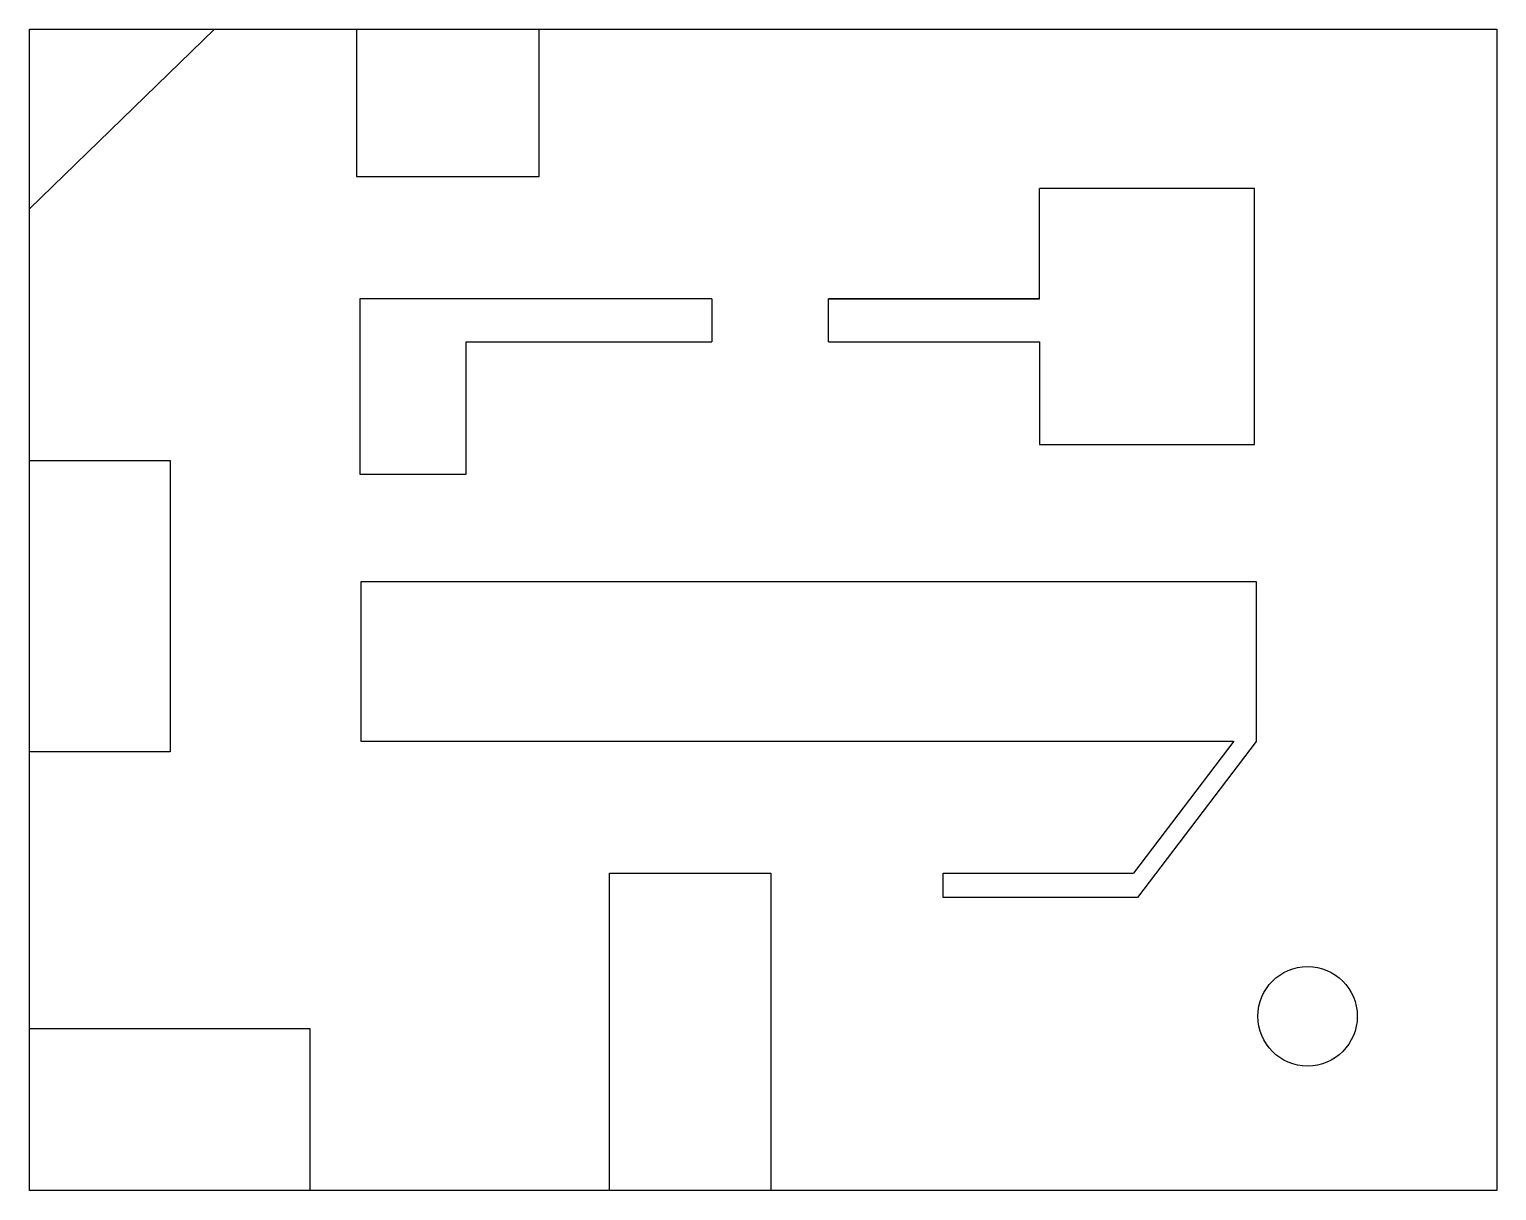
# Model space of a CAD drawing. Header units: metres. Extents: x 1506 to 1606, y 2420 to 2499.
import ezdxf

# ---------------------------------------------------------------- set-up
doc = ezdxf.new("R2010")
doc.units = ezdxf.units.M

msp = doc.modelspace()

# ---------------------------------------------------------------- linework, layer by layer
for p, q in [((1506.04, 2486.69), (1518.65, 2498.92)), ((1518.65, 2498.92), (1518.65, 2498.92)), ((1528.34, 2498.92), (1528.34, 2488.9)), ((1540.78, 2488.9), (1540.78, 2498.92)), ((1540.78, 2498.92), (1546.69, 2498.92)), ((1528.34, 2488.9), (1540.78, 2488.9)), ((1589.53, 2488.08), (1574.89, 2488.08)), ((1574.89, 2480.56), (1574.89, 2488.08)), ((1589.53, 2470.63), (1589.53, 2488.08)), ((1528.56, 2480.56), (1528.56, 2468.61)), ((1552.55, 2480.56), (1528.56, 2480.56)), ((1552.55, 2480.56), (1552.55, 2477.62)), ((1574.89, 2480.56), (1560.49, 2480.56)), ((1560.49, 2477.62), (1560.49, 2480.56)), ((1560.49, 2480.56), (1574.89, 2480.56)), ((1535.81, 2468.61), (1535.81, 2477.62)), ((1535.81, 2477.62), (1552.55, 2477.62)), ((1560.49, 2477.62), (1574.89, 2477.62)), ((1574.89, 2477.62), (1574.89, 2470.63)), ((1574.89, 2470.63), (1589.53, 2470.63)), ((1506.04, 2469.55), (1515.63, 2469.55)), ((1515.63, 2469.55), (1515.63, 2449.69)), ((1528.56, 2468.61), (1535.81, 2468.61)), ((1528.64, 2461.3), (1589.64, 2461.3)), ((1528.64, 2450.39), (1528.64, 2461.3)), ((1589.64, 2461.3), (1589.64, 2450.39)), ((1588.1, 2450.39), (1528.64, 2450.39)), ((1588.12, 2450.42), (1581.28, 2441.43)), ((1589.64, 2450.39), (1581.55, 2439.76)), ((1589.64, 2450.39), (1581.55, 2439.76)), ((1515.63, 2449.69), (1506.04, 2449.69)), ((1545.58, 2419.79), (1545.58, 2441.43)), ((1545.58, 2441.43), (1556.56, 2441.43)), ((1556.56, 2441.43), (1556.56, 2419.79)), ((1568.32, 2439.76), (1568.32, 2441.43)), ((1568.32, 2441.43), (1581.28, 2441.43)), ((1581.55, 2439.76), (1568.32, 2439.76)), ((1506.04, 2419.79), (1506.04, 2430.84)), ((1506.04, 2430.84), (1525.16, 2430.84)), ((1525.16, 2430.84), (1525.16, 2419.79))]:
    msp.add_line(p, q)
msp.add_lwpolyline([(1506.04, 2498.92), (1606.04, 2498.92), (1606.04, 2419.79), (1506.04, 2419.79)], close=True)
msp.add_circle((1593.15, 2431.67), 3.39)

doc.saveas('drawing.dxf')
